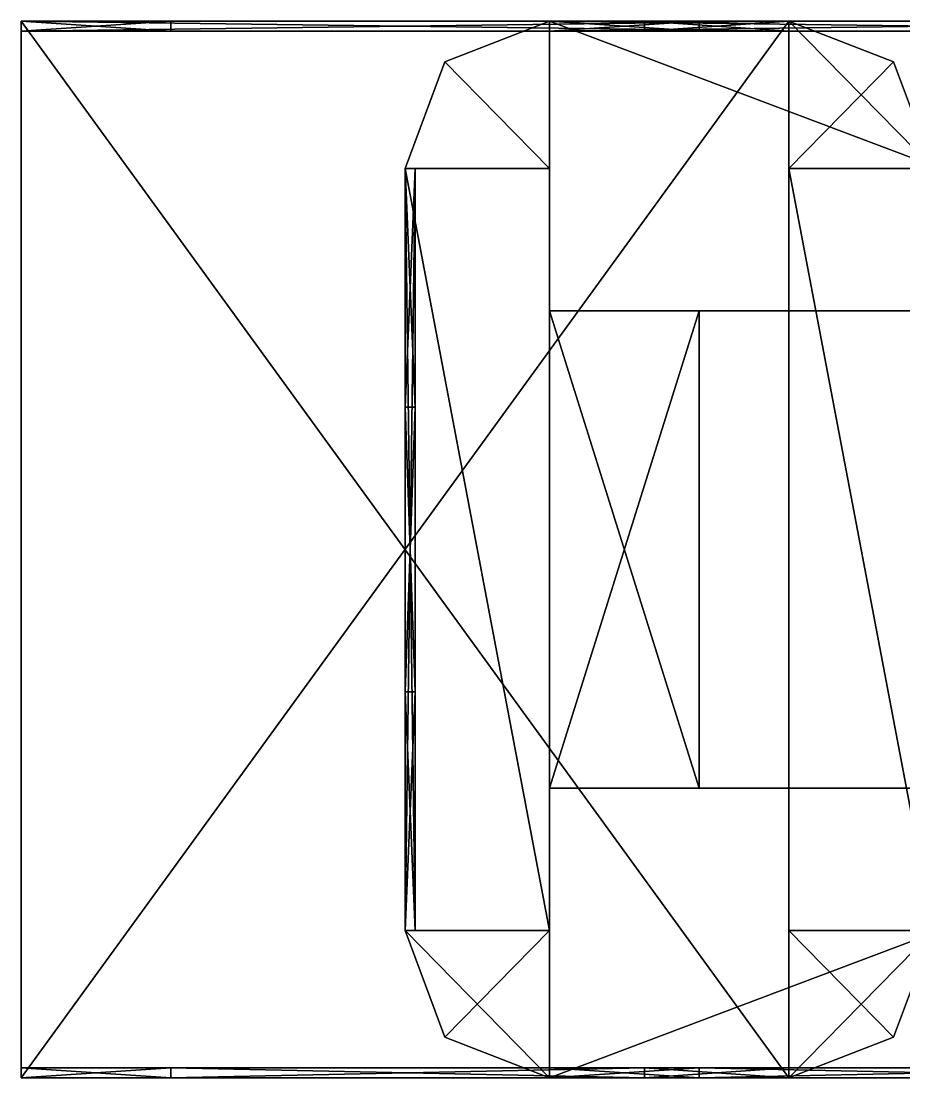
# Model space of a CAD drawing. Extents: x -768 to 1408, y -2048 to 918.
# Drawn here: x -93 to 120.8, y 128 to 384 of the extents above; entities that cross this region are included whole.
import ezdxf

# ---------------------------------------------------------------- set-up
doc = ezdxf.new("R2010")
doc.units = 0

msp = doc.modelspace()

# ---------------------------------------------------------------- meshes
at = {"layer": 'OBJECT300', "color": 50}
mesh = msp.add_polyface(dxfattribs=at)
corners = [(92.981102, 163.692001), (92.981102, 128), (118.33992, 137.846878), (128, 163.692001), (128, 163.692001, 128), (118.33992, 137.846878, 128), (92.981102, 128, 128), (92.981102, 163.692001, 128)]
mesh.append_faces([[corners[k] for k in face] for face in [(1, 3, 0), (5, 7, 4), (2, 4, 3), (1, 5, 2), (0, 6, 1), (3, 7, 0)]], dxfattribs={"vtx0": -1})
mesh.append_faces([[corners[k] for k in face] for face in [(1, 2, 3), (5, 6, 7), (2, 5, 4), (1, 6, 5), (0, 7, 6), (3, 4, 7)]], dxfattribs={"vtx2": -1})
at = {"layer": 'OBJECT301', "color": 50}
mesh = msp.add_polyface(dxfattribs=at)
corners = [(-56.753906, 128, 125.792999), (-92.981102, 128, 125.792999), (-92.981102, 130.462006, 125.792999), (-56.753906, 130.462006, 125.792999), (-56.753906, 130.462006, 2.2069), (-92.981102, 130.462006, 2.2069), (-92.981102, 128, 2.2069), (-56.753906, 128, 2.2069)]
mesh.append_faces([[corners[k] for k in face] for face in [(1, 3, 0), (5, 7, 4), (6, 0, 7), (4, 2, 5), (7, 3, 4), (5, 1, 6)]], dxfattribs={"vtx0": -1})
mesh.append_faces([[corners[k] for k in face] for face in [(1, 2, 3), (5, 6, 7), (6, 1, 0), (4, 3, 2), (7, 0, 3), (5, 2, 1)]], dxfattribs={"vtx2": -1})
at = {"layer": 'OBJECT302', "color": 50}
mesh = msp.add_polyface(dxfattribs=at)
corners = [(92.981102, 128, 125.792999), (57.960938, 128, 125.792999), (57.960938, 130.462006, 125.792999), (92.981102, 130.462006, 125.792999), (92.981102, 130.462006, 2.2069), (57.960938, 130.462006, 2.2069), (57.960938, 128, 2.2069), (92.981102, 128, 2.2069)]
mesh.append_faces([[corners[k] for k in face] for face in [(1, 3, 0), (5, 7, 4), (6, 0, 7), (4, 2, 5), (5, 1, 6), (7, 3, 4)]], dxfattribs={"vtx0": -1})
mesh.append_faces([[corners[k] for k in face] for face in [(1, 2, 3), (5, 6, 7), (6, 1, 0), (4, 3, 2), (5, 2, 1), (7, 0, 3)]], dxfattribs={"vtx2": -1})
at = {"layer": 'OBJECT303', "color": 50}
mesh = msp.add_polyface(dxfattribs=at)
corners = [(118.341492, 374.152557), (92.981102, 384), (92.981102, 348.308014), (128, 348.308014), (92.981102, 384, 128), (118.341492, 374.152557, 128), (128, 348.308014, 128), (92.981102, 348.308014, 128)]
mesh.append_faces([[corners[k] for k in face] for face in [(1, 3, 0), (5, 7, 4), (0, 4, 1), (3, 5, 0), (2, 6, 3), (1, 7, 2)]], dxfattribs={"vtx0": -1})
mesh.append_faces([[corners[k] for k in face] for face in [(1, 2, 3), (5, 6, 7), (0, 5, 4), (3, 6, 5), (2, 7, 6), (1, 4, 7)]], dxfattribs={"vtx2": -1})
at = {"layer": 'OBJECT305', "color": 50}
mesh = msp.add_polyface(dxfattribs=at)
corners = [(57.962292, 128, 12.1379), (-56.753906, 128, 12.1379), (-56.753906, 130.462006, 12.1379), (57.962292, 130.462006, 12.1379), (-56.753906, 128, 2.2069), (57.962292, 128, 2.2069), (57.962292, 130.462006, 2.2069), (-56.753906, 130.462006, 2.2069)]
mesh.append_faces([[corners[k] for k in face] for face in [(1, 3, 0), (1, 5, 4), (3, 7, 6), (2, 4, 7), (0, 6, 5), (7, 5, 6)]], dxfattribs={"vtx0": -1})
mesh.append_faces([[corners[k] for k in face] for face in [(1, 2, 3), (1, 0, 5), (3, 2, 7), (2, 1, 4), (0, 3, 6), (7, 4, 5)]], dxfattribs={"vtx2": -1})
at = {"layer": 'OBJECT306', "color": 50}
mesh = msp.add_polyface(dxfattribs=at)
corners = [(57.962292, 128, 125.792999), (-56.753906, 128, 125.792999), (-56.753906, 130.462006, 125.792999), (57.962292, 130.462006, 125.792999), (-56.753906, 128, 115.862), (57.962292, 128, 115.862), (57.962292, 130.462006, 115.862), (-56.753906, 130.462006, 115.862)]
mesh.append_faces([[corners[k] for k in face] for face in [(1, 3, 0), (1, 5, 4), (3, 7, 6), (2, 4, 7), (0, 6, 5), (7, 5, 6)]], dxfattribs={"vtx0": -1})
mesh.append_faces([[corners[k] for k in face] for face in [(1, 2, 3), (1, 0, 5), (3, 2, 7), (2, 1, 4), (0, 3, 6), (7, 4, 5)]], dxfattribs={"vtx2": -1})
at = {"layer": 'OBJECT320', "color": 50}
mesh = msp.add_polyface(dxfattribs=at)
corners = [(92.980469, 381.537994, 87.171875), (92.980469, 381.537994, 40.827599), (57.962299, 381.537994, 40.827599), (57.962299, 381.537994, 87.171875), (57.962299, 384, 40.827599), (92.980469, 384, 40.827599), (92.980469, 384, 87.171875), (57.962299, 384, 87.171875)]
mesh.append_faces([[corners[k] for k in face] for face in [(1, 3, 0), (5, 7, 4), (5, 0, 6), (3, 6, 0), (4, 1, 5), (2, 7, 3)]], dxfattribs={"vtx0": -1})
mesh.append_faces([[corners[k] for k in face] for face in [(1, 2, 3), (5, 6, 7), (5, 1, 0), (3, 7, 6), (4, 2, 1), (2, 4, 7)]], dxfattribs={"vtx2": -1})
at = {"layer": 'OBJECT321', "color": 50}
mesh = msp.add_polyface(dxfattribs=at)
corners = [(-56.7547, 381.537994, 40.827599), (-92.980469, 381.537994, 40.827599), (-92.980469, 381.537994, 87.171875), (-56.7547, 381.537994, 87.171875), (-92.980469, 384, 87.171875), (-92.980469, 384, 40.827599), (-56.7547, 384, 40.827599), (-56.7547, 384, 87.171875)]
mesh.append_faces([[corners[k] for k in face] for face in [(1, 3, 0), (5, 7, 4), (1, 4, 2), (2, 7, 3), (5, 0, 6), (6, 3, 7)]], dxfattribs={"vtx0": -1})
mesh.append_faces([[corners[k] for k in face] for face in [(1, 2, 3), (5, 6, 7), (1, 5, 4), (2, 4, 7), (5, 1, 0), (6, 0, 3)]], dxfattribs={"vtx2": -1})
at = {"layer": 'OBJECT322', "color": 50}
mesh = msp.add_polyface(dxfattribs=at)
corners = [(-92.980469, 381.537994, 115.862), (-92.980469, 381.537994, 125.792969), (92.98111, 381.537994, 125.792969), (92.98111, 381.537994, 115.862), (92.98111, 384, 115.862), (92.98111, 384, 125.792969), (-92.980469, 384, 125.792969), (-92.980469, 384, 115.862)]
mesh.append_faces([[corners[k] for k in face] for face in [(1, 3, 0), (5, 7, 4), (1, 5, 2), (0, 6, 1), (4, 2, 5), (7, 3, 4)]], dxfattribs={"vtx0": -1})
mesh.append_faces([[corners[k] for k in face] for face in [(1, 2, 3), (5, 6, 7), (1, 6, 5), (0, 7, 6), (4, 3, 2), (7, 0, 3)]], dxfattribs={"vtx2": -1})
at = {"layer": 'OBJECT323', "color": 50}
mesh = msp.add_polyface(dxfattribs=at)
corners = [(-56.7547, 381.537994, 87.171875), (-92.980469, 381.537994, 87.171875), (-92.980469, 381.537994, 115.862), (-56.7547, 381.537994, 115.862), (-92.980469, 384, 115.862), (-92.980469, 384, 87.171875), (-56.7547, 384, 87.171875), (-56.7547, 384, 115.862)]
mesh.append_faces([[corners[k] for k in face] for face in [(1, 3, 0), (5, 7, 4), (1, 4, 2), (5, 0, 6), (2, 7, 3), (6, 3, 7)]], dxfattribs={"vtx0": -1})
mesh.append_faces([[corners[k] for k in face] for face in [(1, 2, 3), (5, 6, 7), (1, 5, 4), (5, 1, 0), (2, 4, 7), (6, 0, 3)]], dxfattribs={"vtx2": -1})
at = {"layer": 'OBJECT324', "color": 50}
mesh = msp.add_polyface(dxfattribs=at)
corners = [(92.980469, 381.537994, 115.862), (92.980469, 381.537994, 87.171875), (57.962299, 381.537994, 87.171875), (57.962299, 381.537994, 115.862), (57.962299, 384, 87.171875), (92.980469, 384, 87.171875), (92.980469, 384, 115.862), (57.962299, 384, 115.862)]
mesh.append_faces([[corners[k] for k in face] for face in [(1, 3, 0), (5, 7, 4), (5, 0, 6), (4, 1, 5), (3, 6, 0), (2, 7, 3)]], dxfattribs={"vtx0": -1})
mesh.append_faces([[corners[k] for k in face] for face in [(1, 2, 3), (5, 6, 7), (5, 1, 0), (4, 2, 1), (3, 7, 6), (2, 4, 7)]], dxfattribs={"vtx2": -1})
at = {"layer": 'OBJECT325', "color": 50}
mesh = msp.add_polyface(dxfattribs=at)
corners = [(92.98111, 381.537994, 12.1379), (92.98111, 381.537994, 2.207031), (-92.980469, 381.537994, 2.207031), (-92.980469, 381.537994, 12.1379), (-92.980469, 384, 12.1379), (-92.980469, 384, 2.207031), (92.98111, 384, 2.207031), (92.98111, 384, 12.1379)]
mesh.append_faces([[corners[k] for k in face] for face in [(1, 3, 0), (5, 7, 4), (5, 1, 6), (2, 4, 3), (6, 0, 7), (3, 7, 0)]], dxfattribs={"vtx0": -1})
mesh.append_faces([[corners[k] for k in face] for face in [(1, 2, 3), (5, 6, 7), (5, 2, 1), (2, 5, 4), (6, 1, 0), (3, 4, 7)]], dxfattribs={"vtx2": -1})
at = {"layer": 'OBJECT326', "color": 50}
mesh = msp.add_polyface(dxfattribs=at)
corners = [(-56.7547, 381.537994, 12.1379), (-92.980469, 381.537994, 12.1379), (-92.980469, 381.537994, 40.828125), (-56.7547, 381.537994, 40.828125), (-92.980469, 384, 40.828125), (-92.980469, 384, 12.1379), (-56.7547, 384, 12.1379), (-56.7547, 384, 40.828125)]
mesh.append_faces([[corners[k] for k in face] for face in [(1, 3, 0), (5, 7, 4), (1, 4, 2), (2, 7, 3), (5, 0, 6), (6, 3, 7)]], dxfattribs={"vtx0": -1})
mesh.append_faces([[corners[k] for k in face] for face in [(1, 2, 3), (5, 6, 7), (1, 5, 4), (2, 4, 7), (5, 1, 0), (6, 0, 3)]], dxfattribs={"vtx2": -1})
at = {"layer": 'OBJECT327', "color": 50}
mesh = msp.add_polyface(dxfattribs=at)
corners = [(92.980469, 381.537994, 40.828125), (92.980469, 381.537994, 12.1379), (57.962299, 381.537994, 12.1379), (57.962299, 381.537994, 40.828125), (57.962299, 384, 12.1379), (92.980469, 384, 12.1379), (92.980469, 384, 40.828125), (57.962299, 384, 40.828125)]
mesh.append_faces([[corners[k] for k in face] for face in [(1, 3, 0), (5, 7, 4), (5, 0, 6), (3, 6, 0), (4, 1, 5), (2, 7, 3)]], dxfattribs={"vtx0": -1})
mesh.append_faces([[corners[k] for k in face] for face in [(1, 2, 3), (5, 6, 7), (5, 1, 0), (3, 7, 6), (4, 2, 1), (2, 4, 7)]], dxfattribs={"vtx2": -1})
at = {"layer": 'OBJECT329', "color": 50}
mesh = msp.add_polyface(dxfattribs=at)
corners = [(92.98111, 128, 2.2069), (-92.980469, 128, 2.2069), (-92.980469, 384, 2.2069), (92.98111, 384, 2.2069), (-92.980469, 384), (92.98111, 384), (92.98111, 128), (-92.980469, 128)]
mesh.append_faces([[corners[k] for k in face] for face in [(1, 3, 0), (2, 5, 3), (7, 0, 6), (2, 7, 4), (4, 6, 5), (0, 5, 6)]], dxfattribs={"vtx0": -1})
mesh.append_faces([[corners[k] for k in face] for face in [(1, 2, 3), (2, 4, 5), (7, 1, 0), (2, 1, 7), (4, 7, 6), (0, 3, 5)]], dxfattribs={"vtx2": -1})
at = {"layer": 'OBJECT330', "color": 50}
mesh = msp.add_polyface(dxfattribs=at)
corners = [(92.980469, 163.692001, 2.2069), (92.980469, 348.308594, 2.2069), (128, 348.308594, 2.2069), (128, 163.692001, 2.2069), (92.980469, 348.308014), (128, 348.308014), (92.980469, 163.692001), (128, 163.692001)]
mesh.append_faces([[corners[k] for k in face] for face in [(1, 3, 0), (5, 1, 4), (4, 7, 5), (4, 0, 6), (2, 7, 3), (6, 3, 7)]], dxfattribs={"vtx0": -1})
mesh.append_faces([[corners[k] for k in face] for face in [(1, 2, 3), (5, 2, 1), (4, 6, 7), (4, 1, 0), (2, 5, 7), (6, 0, 3)]], dxfattribs={"vtx2": -1})
at = {"layer": 'OBJECT332', "color": 50}
mesh = msp.add_polyface(dxfattribs=at)
corners = [(92.98111, 384, 125.792999), (-92.980469, 384, 125.792999), (-92.980469, 128, 125.792999), (92.98111, 128, 125.792999), (-92.980469, 384, 128), (92.98111, 384, 128), (-92.980469, 128, 128), (92.98111, 128, 128)]
mesh.append_faces([[corners[k] for k in face] for face in [(1, 3, 0), (1, 5, 4), (2, 7, 3), (2, 4, 6), (6, 5, 7), (0, 7, 5)]], dxfattribs={"vtx0": -1})
mesh.append_faces([[corners[k] for k in face] for face in [(1, 2, 3), (1, 0, 5), (2, 6, 7), (2, 1, 4), (6, 4, 5), (0, 3, 7)]], dxfattribs={"vtx2": -1})
at = {"layer": 'OBJECT333', "color": 50}
mesh = msp.add_polyface(dxfattribs=at)
corners = [(128, 348.308594, 125.792999), (92.980469, 348.308594, 125.792999), (92.980469, 163.692001, 125.792999), (128, 163.692001, 125.792999), (128, 348.308014, 128), (92.980469, 348.308014, 128), (92.980469, 163.692001, 128), (128, 163.692001, 128)]
mesh.append_faces([[corners[k] for k in face] for face in [(1, 3, 0), (0, 5, 1), (5, 7, 6), (1, 6, 2), (0, 7, 4), (2, 7, 3)]], dxfattribs={"vtx0": -1})
mesh.append_faces([[corners[k] for k in face] for face in [(1, 2, 3), (0, 4, 5), (5, 4, 7), (1, 5, 6), (0, 3, 7), (2, 6, 7)]], dxfattribs={"vtx2": -1})
at = {"layer": 'OBJECT525', "color": 50}
mesh = msp.add_polyface(dxfattribs=at)
corners = [(0, 221.537994, 1111.170044), (0, 290.460938, 1111.170044), (2.41509, 290.460938, 1111.170044), (2.41509, 221.537994, 1111.170044), (0, 290.460938, 1064.829956), (0, 221.537994, 1064.829956), (2.41509, 221.537994, 1064.829956), (2.41509, 290.460938, 1064.829956)]
mesh.append_faces([[corners[k] for k in face] for face in [(1, 3, 0), (5, 7, 4), (4, 0, 5), (6, 2, 7), (7, 1, 4), (5, 3, 6)]], dxfattribs={"vtx0": -1})
mesh.append_faces([[corners[k] for k in face] for face in [(1, 2, 3), (5, 6, 7), (4, 1, 0), (6, 3, 2), (7, 2, 1), (5, 0, 3)]], dxfattribs={"vtx2": -1})
at = {"layer": 'OBJECT526', "color": 50}
mesh = msp.add_polyface(dxfattribs=at)
corners = [(35.018902, 163.692001, 1024), (0, 163.692001, 1024), (9.661106, 137.845551, 1024), (35.018902, 128, 1024), (35.018902, 128, 1152), (9.661106, 137.845551, 1152), (0, 163.692001, 1152), (35.018902, 163.692001, 1152)]
mesh.append_faces([[corners[k] for k in face] for face in [(1, 3, 0), (5, 7, 4), (2, 4, 3), (1, 5, 2), (0, 6, 1), (3, 7, 0)]], dxfattribs={"vtx0": -1})
mesh.append_faces([[corners[k] for k in face] for face in [(1, 2, 3), (5, 6, 7), (2, 5, 4), (1, 6, 5), (0, 7, 6), (3, 4, 7)]], dxfattribs={"vtx2": -1})
at = {"layer": 'OBJECT528', "color": 50}
mesh = msp.add_polyface(dxfattribs=at)
corners = [(71.246094, 128, 1149.790039), (35.018902, 128, 1149.790039), (35.018902, 130.462006, 1149.790039), (71.246094, 130.462006, 1149.790039), (71.246094, 130.462006, 1026.209961), (35.018902, 130.462006, 1026.209961), (35.018902, 128, 1026.209961), (71.246094, 128, 1026.209961)]
mesh.append_faces([[corners[k] for k in face] for face in [(1, 3, 0), (5, 7, 4), (6, 0, 7), (4, 2, 5), (7, 3, 4), (5, 1, 6)]], dxfattribs={"vtx0": -1})
mesh.append_faces([[corners[k] for k in face] for face in [(1, 2, 3), (5, 6, 7), (6, 1, 0), (4, 3, 2), (7, 0, 3), (5, 2, 1)]], dxfattribs={"vtx2": -1})
at = {"layer": 'OBJECT531', "color": 50}
mesh = msp.add_polyface(dxfattribs=at)
corners = [(35.018902, 384, 1024), (9.659561, 374.152863, 1024), (0, 348.308014, 1024), (35.018902, 348.308014, 1024), (0, 348.308014, 1152), (9.659561, 374.152863, 1152), (35.018902, 384, 1152), (35.018902, 348.308014, 1152)]
mesh.append_faces([[corners[k] for k in face] for face in [(1, 3, 0), (5, 7, 4), (1, 4, 2), (0, 5, 1), (3, 6, 0), (2, 7, 3)]], dxfattribs={"vtx0": -1})
mesh.append_faces([[corners[k] for k in face] for face in [(1, 2, 3), (5, 6, 7), (1, 5, 4), (0, 6, 5), (3, 7, 6), (2, 4, 7)]], dxfattribs={"vtx2": -1})
at = {"layer": 'OBJECT532', "color": 50}
mesh = msp.add_polyface(dxfattribs=at)
corners = [(185.962006, 128, 1036.140015), (71.246094, 128, 1036.140015), (71.246094, 130.462006, 1036.140015), (185.962006, 130.462006, 1036.140015), (71.246094, 128, 1026.209961), (185.962006, 128, 1026.209961), (185.962006, 130.462006, 1026.209961), (71.246094, 130.462006, 1026.209961)]
mesh.append_faces([[corners[k] for k in face] for face in [(1, 3, 0), (1, 5, 4), (3, 7, 6), (2, 4, 7), (0, 6, 5), (7, 5, 6)]], dxfattribs={"vtx0": -1})
mesh.append_faces([[corners[k] for k in face] for face in [(1, 2, 3), (1, 0, 5), (3, 2, 7), (2, 1, 4), (0, 3, 6), (7, 4, 5)]], dxfattribs={"vtx2": -1})
at = {"layer": 'OBJECT533', "color": 50}
mesh = msp.add_polyface(dxfattribs=at)
corners = [(185.962006, 128, 1149.790039), (71.246094, 128, 1149.790039), (71.246094, 130.462006, 1149.790039), (185.962006, 130.462006, 1149.790039), (71.246094, 128, 1139.859985), (185.962006, 128, 1139.859985), (185.962006, 130.462006, 1139.859985), (71.246094, 130.462006, 1139.859985)]
mesh.append_faces([[corners[k] for k in face] for face in [(1, 3, 0), (1, 5, 4), (3, 7, 6), (2, 4, 7), (0, 6, 5), (7, 5, 6)]], dxfattribs={"vtx0": -1})
mesh.append_faces([[corners[k] for k in face] for face in [(1, 2, 3), (1, 0, 5), (3, 2, 7), (2, 1, 4), (0, 3, 6), (7, 4, 5)]], dxfattribs={"vtx2": -1})
at = {"layer": 'OBJECT539', "color": 50}
mesh = msp.add_polyface(dxfattribs=at)
corners = [(2.41509, 163.692001, 1111.170044), (2.41509, 163.692001, 1149.789063), (2.41509, 348.308594, 1149.789063), (2.41509, 348.308594, 1111.170044), (0, 163.692001, 1149.790039), (0, 348.308594, 1149.790039), (0, 348.308014, 1111.170044), (0, 163.692001, 1111.170044)]
mesh.append_faces([[corners[k] for k in face] for face in [(1, 3, 0), (5, 1, 4), (2, 6, 3), (5, 7, 6), (0, 4, 1), (3, 7, 0)]], dxfattribs={"vtx0": -1})
mesh.append_faces([[corners[k] for k in face] for face in [(1, 2, 3), (5, 2, 1), (2, 5, 6), (5, 4, 7), (0, 7, 4), (3, 6, 7)]], dxfattribs={"vtx2": -1})
at = {"layer": 'OBJECT540', "color": 50}
mesh = msp.add_polyface(dxfattribs=at)
corners = [(2.41509, 348.308594, 1064.829956), (2.41509, 348.308594, 1026.210938), (2.41509, 163.692001, 1026.210938), (2.41509, 163.692001, 1064.829956), (0, 348.308594, 1026.209961), (0, 163.692001, 1026.209961), (0, 348.308014, 1064.829956), (0, 163.692001, 1064.829956)]
mesh.append_faces([[corners[k] for k in face] for face in [(1, 3, 0), (1, 5, 2), (4, 0, 6), (5, 6, 7), (2, 7, 3), (6, 3, 7)]], dxfattribs={"vtx0": -1})
mesh.append_faces([[corners[k] for k in face] for face in [(1, 2, 3), (1, 4, 5), (4, 1, 0), (5, 4, 6), (2, 5, 7), (6, 0, 3)]], dxfattribs={"vtx2": -1})
at = {"layer": 'OBJECT541', "color": 50}
mesh = msp.add_polyface(dxfattribs=at)
corners = [(2.41509, 348.308594, 1111.171875), (2.41509, 348.308594, 1064.829956), (2.41509, 290.462006, 1064.829956), (2.41509, 290.462006, 1111.171875), (0, 348.308014, 1111.171875), (0, 348.308014, 1064.829956), (0, 290.462006, 1064.829956), (0, 290.462006, 1111.171875)]
mesh.append_faces([[corners[k] for k in face] for face in [(1, 3, 0), (5, 0, 4), (5, 7, 6), (4, 3, 7), (1, 6, 2), (2, 7, 3)]], dxfattribs={"vtx0": -1})
mesh.append_faces([[corners[k] for k in face] for face in [(1, 2, 3), (5, 1, 0), (5, 4, 7), (4, 0, 3), (1, 5, 6), (2, 6, 7)]], dxfattribs={"vtx2": -1})
at = {"layer": 'OBJECT542', "color": 50}
mesh = msp.add_polyface(dxfattribs=at)
corners = [(2.41509, 221.537994, 1064.829956), (2.41509, 163.691406, 1064.829956), (2.41509, 163.691406, 1111.171875), (2.41509, 221.537994, 1111.171875), (0, 163.691406, 1111.171875), (0, 163.691406, 1064.829956), (0, 221.537994, 1064.829956), (0, 221.537994, 1111.171875)]
mesh.append_faces([[corners[k] for k in face] for face in [(1, 3, 0), (5, 7, 4), (1, 4, 2), (7, 2, 4), (5, 0, 6), (6, 3, 7)]], dxfattribs={"vtx0": -1})
mesh.append_faces([[corners[k] for k in face] for face in [(1, 2, 3), (5, 6, 7), (1, 5, 4), (7, 3, 2), (5, 1, 0), (6, 0, 3)]], dxfattribs={"vtx2": -1})
at = {"layer": 'OBJECT544', "color": 50}
mesh = msp.add_polyface(dxfattribs=at)
corners = [(71.2453, 381.537994, 1064.829956), (35.019531, 381.537994, 1064.829956), (35.019531, 381.537994, 1111.171875), (71.2453, 381.537994, 1111.171875), (35.019531, 384, 1111.171875), (35.019531, 384, 1064.829956), (71.2453, 384, 1064.829956), (71.2453, 384, 1111.171875)]
mesh.append_faces([[corners[k] for k in face] for face in [(1, 3, 0), (5, 7, 4), (1, 4, 2), (2, 7, 3), (5, 0, 6), (6, 3, 7)]], dxfattribs={"vtx0": -1})
mesh.append_faces([[corners[k] for k in face] for face in [(1, 2, 3), (5, 6, 7), (1, 5, 4), (2, 4, 7), (5, 1, 0), (6, 0, 3)]], dxfattribs={"vtx2": -1})
at = {"layer": 'OBJECT545', "color": 50}
mesh = msp.add_polyface(dxfattribs=at)
corners = [(35.019531, 381.537994, 1139.859985), (35.019531, 381.537994, 1149.789063), (220.981003, 381.537994, 1149.789063), (220.981003, 381.537994, 1139.859985), (220.981003, 384, 1139.859985), (220.981003, 384, 1149.789063), (35.019531, 384, 1149.789063), (35.019531, 384, 1139.859985)]
mesh.append_faces([[corners[k] for k in face] for face in [(1, 3, 0), (5, 7, 4), (1, 5, 2), (0, 6, 1), (4, 2, 5), (7, 3, 4)]], dxfattribs={"vtx0": -1})
mesh.append_faces([[corners[k] for k in face] for face in [(1, 2, 3), (5, 6, 7), (1, 6, 5), (0, 7, 6), (4, 3, 2), (7, 0, 3)]], dxfattribs={"vtx2": -1})
at = {"layer": 'OBJECT546', "color": 50}
mesh = msp.add_polyface(dxfattribs=at)
corners = [(71.2453, 381.537994, 1111.171875), (35.019531, 381.537994, 1111.171875), (35.019531, 381.537994, 1139.859985), (71.2453, 381.537994, 1139.859985), (35.019531, 384, 1139.859985), (35.019531, 384, 1111.171875), (71.2453, 384, 1111.171875), (71.2453, 384, 1139.859985)]
mesh.append_faces([[corners[k] for k in face] for face in [(1, 3, 0), (5, 7, 4), (1, 4, 2), (5, 0, 6), (2, 7, 3), (6, 3, 7)]], dxfattribs={"vtx0": -1})
mesh.append_faces([[corners[k] for k in face] for face in [(1, 2, 3), (5, 6, 7), (1, 5, 4), (5, 1, 0), (2, 4, 7), (6, 0, 3)]], dxfattribs={"vtx2": -1})
at = {"layer": 'OBJECT548', "color": 50}
mesh = msp.add_polyface(dxfattribs=at)
corners = [(220.981003, 381.537994, 1036.140015), (220.981003, 381.537994, 1026.210938), (35.019531, 381.537994, 1026.210938), (35.019531, 381.537994, 1036.140015), (35.019531, 384, 1036.140015), (35.019531, 384, 1026.210938), (220.981003, 384, 1026.210938), (220.981003, 384, 1036.140015)]
mesh.append_faces([[corners[k] for k in face] for face in [(1, 3, 0), (5, 7, 4), (5, 1, 6), (2, 4, 3), (6, 0, 7), (3, 7, 0)]], dxfattribs={"vtx0": -1})
mesh.append_faces([[corners[k] for k in face] for face in [(1, 2, 3), (5, 6, 7), (5, 2, 1), (2, 5, 4), (6, 1, 0), (3, 4, 7)]], dxfattribs={"vtx2": -1})
at = {"layer": 'OBJECT549', "color": 50}
mesh = msp.add_polyface(dxfattribs=at)
corners = [(71.2453, 381.537994, 1036.140015), (35.019531, 381.537994, 1036.140015), (35.019531, 381.537994, 1064.828125), (71.2453, 381.537994, 1064.828125), (35.019531, 384, 1064.828125), (35.019531, 384, 1036.140015), (71.2453, 384, 1036.140015), (71.2453, 384, 1064.828125)]
mesh.append_faces([[corners[k] for k in face] for face in [(1, 3, 0), (5, 7, 4), (1, 4, 2), (2, 7, 3), (5, 0, 6), (6, 3, 7)]], dxfattribs={"vtx0": -1})
mesh.append_faces([[corners[k] for k in face] for face in [(1, 2, 3), (5, 6, 7), (1, 5, 4), (2, 4, 7), (5, 1, 0), (6, 0, 3)]], dxfattribs={"vtx2": -1})
at = {"layer": 'OBJECT551', "color": 50}
mesh = msp.add_polyface(dxfattribs=at)
corners = [(0, 163.692001, 1026.209961), (0, 348.308594, 1026.209961), (35.018902, 348.308594, 1026.209961), (35.018902, 163.692001, 1026.209961), (0, 348.308014, 1024), (35.018902, 348.308014, 1024), (0, 163.692001, 1024), (35.018902, 163.692001, 1024)]
mesh.append_faces([[corners[k] for k in face] for face in [(1, 3, 0), (5, 1, 4), (4, 7, 5), (4, 0, 6), (2, 7, 3), (6, 3, 7)]], dxfattribs={"vtx0": -1})
mesh.append_faces([[corners[k] for k in face] for face in [(1, 2, 3), (5, 2, 1), (4, 6, 7), (4, 1, 0), (2, 5, 7), (6, 0, 3)]], dxfattribs={"vtx2": -1})
at = {"layer": 'OBJECT553', "color": 50}
mesh = msp.add_polyface(dxfattribs=at)
corners = [(35.019531, 313.846008, 1026.209961), (35.019531, 384, 1026.209961), (220.981003, 384, 1026.209961), (220.981003, 313.846008, 1026.209961), (35.019531, 384, 1024), (220.981003, 384, 1024), (35.018902, 313.846008, 1024), (220.981003, 313.846008, 1024)]
mesh.append_faces([[corners[k] for k in face] for face in [(1, 3, 0), (1, 5, 2), (4, 0, 6), (4, 7, 5), (2, 7, 3), (6, 3, 7)]], dxfattribs={"vtx0": -1})
mesh.append_faces([[corners[k] for k in face] for face in [(1, 2, 3), (1, 4, 5), (4, 1, 0), (4, 6, 7), (2, 5, 7), (6, 0, 3)]], dxfattribs={"vtx2": -1})
at = {"layer": 'OBJECT554', "color": 50}
mesh = msp.add_polyface(dxfattribs=at)
corners = [(220.981003, 128, 1026.209961), (35.019531, 128, 1026.209961), (35.019531, 198.154007, 1026.209961), (220.981003, 198.154007, 1026.209961), (220.981003, 128, 1024), (35.019531, 128, 1024), (35.018902, 198.154007, 1024), (220.981003, 198.154007, 1024)]
mesh.append_faces([[corners[k] for k in face] for face in [(1, 3, 0), (5, 0, 4), (1, 6, 2), (5, 7, 6), (4, 3, 7), (2, 7, 3)]], dxfattribs={"vtx0": -1})
mesh.append_faces([[corners[k] for k in face] for face in [(1, 2, 3), (5, 1, 0), (1, 5, 6), (5, 4, 7), (4, 0, 3), (2, 6, 7)]], dxfattribs={"vtx2": -1})
at = {"layer": 'OBJECT555', "color": 50}
mesh = msp.add_polyface(dxfattribs=at)
corners = [(71.2453, 198.154007, 1026.209961), (35.019531, 198.154007, 1026.209961), (35.019531, 313.847656, 1026.209961), (71.2453, 313.847656, 1026.209961), (35.018902, 198.154007, 1024), (35.018902, 313.847656, 1024), (71.2453, 313.847656, 1024), (71.2453, 198.154007, 1024)]
mesh.append_faces([[corners[k] for k in face] for face in [(1, 3, 0), (5, 1, 4), (5, 7, 6), (2, 6, 3), (4, 0, 7), (7, 3, 6)]], dxfattribs={"vtx0": -1})
mesh.append_faces([[corners[k] for k in face] for face in [(1, 2, 3), (5, 2, 1), (5, 4, 7), (2, 5, 6), (4, 1, 0), (7, 0, 3)]], dxfattribs={"vtx2": -1})
at = {"layer": 'OBJECT557', "color": 50}
mesh = msp.add_polyface(dxfattribs=at)
corners = [(35.018902, 348.308594, 1149.790039), (0, 348.308594, 1149.790039), (0, 163.692001, 1149.790039), (35.018902, 163.692001, 1149.790039), (35.018902, 348.308014, 1152), (0, 348.308014, 1152), (0, 163.692001, 1152), (35.018902, 163.692001, 1152)]
mesh.append_faces([[corners[k] for k in face] for face in [(1, 3, 0), (0, 5, 1), (5, 7, 6), (1, 6, 2), (0, 7, 4), (2, 7, 3)]], dxfattribs={"vtx0": -1})
mesh.append_faces([[corners[k] for k in face] for face in [(1, 2, 3), (0, 4, 5), (5, 4, 7), (1, 5, 6), (0, 3, 7), (2, 6, 7)]], dxfattribs={"vtx2": -1})
at = {"layer": 'OBJECT559', "color": 50}
mesh = msp.add_polyface(dxfattribs=at)
corners = [(220.981003, 384, 1149.790039), (35.019531, 384, 1149.790039), (35.019531, 313.846008, 1149.790039), (220.981003, 313.846008, 1149.790039), (35.019531, 384, 1152), (220.981003, 384, 1152), (35.018902, 313.846008, 1152), (220.981003, 313.846008, 1152)]
mesh.append_faces([[corners[k] for k in face] for face in [(1, 3, 0), (1, 5, 4), (1, 6, 2), (4, 7, 6), (0, 7, 5), (2, 7, 3)]], dxfattribs={"vtx0": -1})
mesh.append_faces([[corners[k] for k in face] for face in [(1, 2, 3), (1, 0, 5), (1, 4, 6), (4, 5, 7), (0, 3, 7), (2, 6, 7)]], dxfattribs={"vtx2": -1})
at = {"layer": 'OBJECT560', "color": 50}
mesh = msp.add_polyface(dxfattribs=at)
corners = [(35.019531, 198.154007, 1149.790039), (35.019531, 128, 1149.790039), (220.981003, 128, 1149.790039), (220.981003, 198.154007, 1149.790039), (35.019531, 128, 1152), (220.981003, 128, 1152), (35.018902, 198.154007, 1152), (220.981003, 198.154007, 1152)]
mesh.append_faces([[corners[k] for k in face] for face in [(1, 3, 0), (1, 5, 2), (1, 6, 4), (4, 7, 5), (2, 7, 3), (0, 7, 6)]], dxfattribs={"vtx0": -1})
mesh.append_faces([[corners[k] for k in face] for face in [(1, 2, 3), (1, 4, 5), (1, 0, 6), (4, 6, 7), (2, 5, 7), (0, 3, 7)]], dxfattribs={"vtx2": -1})
at = {"layer": 'OBJECT561', "color": 50}
mesh = msp.add_polyface(dxfattribs=at)
corners = [(71.2453, 313.847656, 1149.790039), (35.019531, 313.847656, 1149.790039), (35.019531, 198.154007, 1149.790039), (71.2453, 198.154007, 1149.790039), (35.018902, 313.847656, 1152), (35.018902, 198.154007, 1152), (71.2453, 198.154007, 1152), (71.2453, 313.847656, 1152)]
mesh.append_faces([[corners[k] for k in face] for face in [(1, 3, 0), (1, 5, 2), (5, 7, 6), (1, 7, 4), (2, 6, 3), (3, 7, 0)]], dxfattribs={"vtx0": -1})
mesh.append_faces([[corners[k] for k in face] for face in [(1, 2, 3), (1, 4, 5), (5, 4, 7), (1, 0, 7), (2, 5, 6), (3, 6, 7)]], dxfattribs={"vtx2": -1})

doc.saveas('drawing.dxf')
